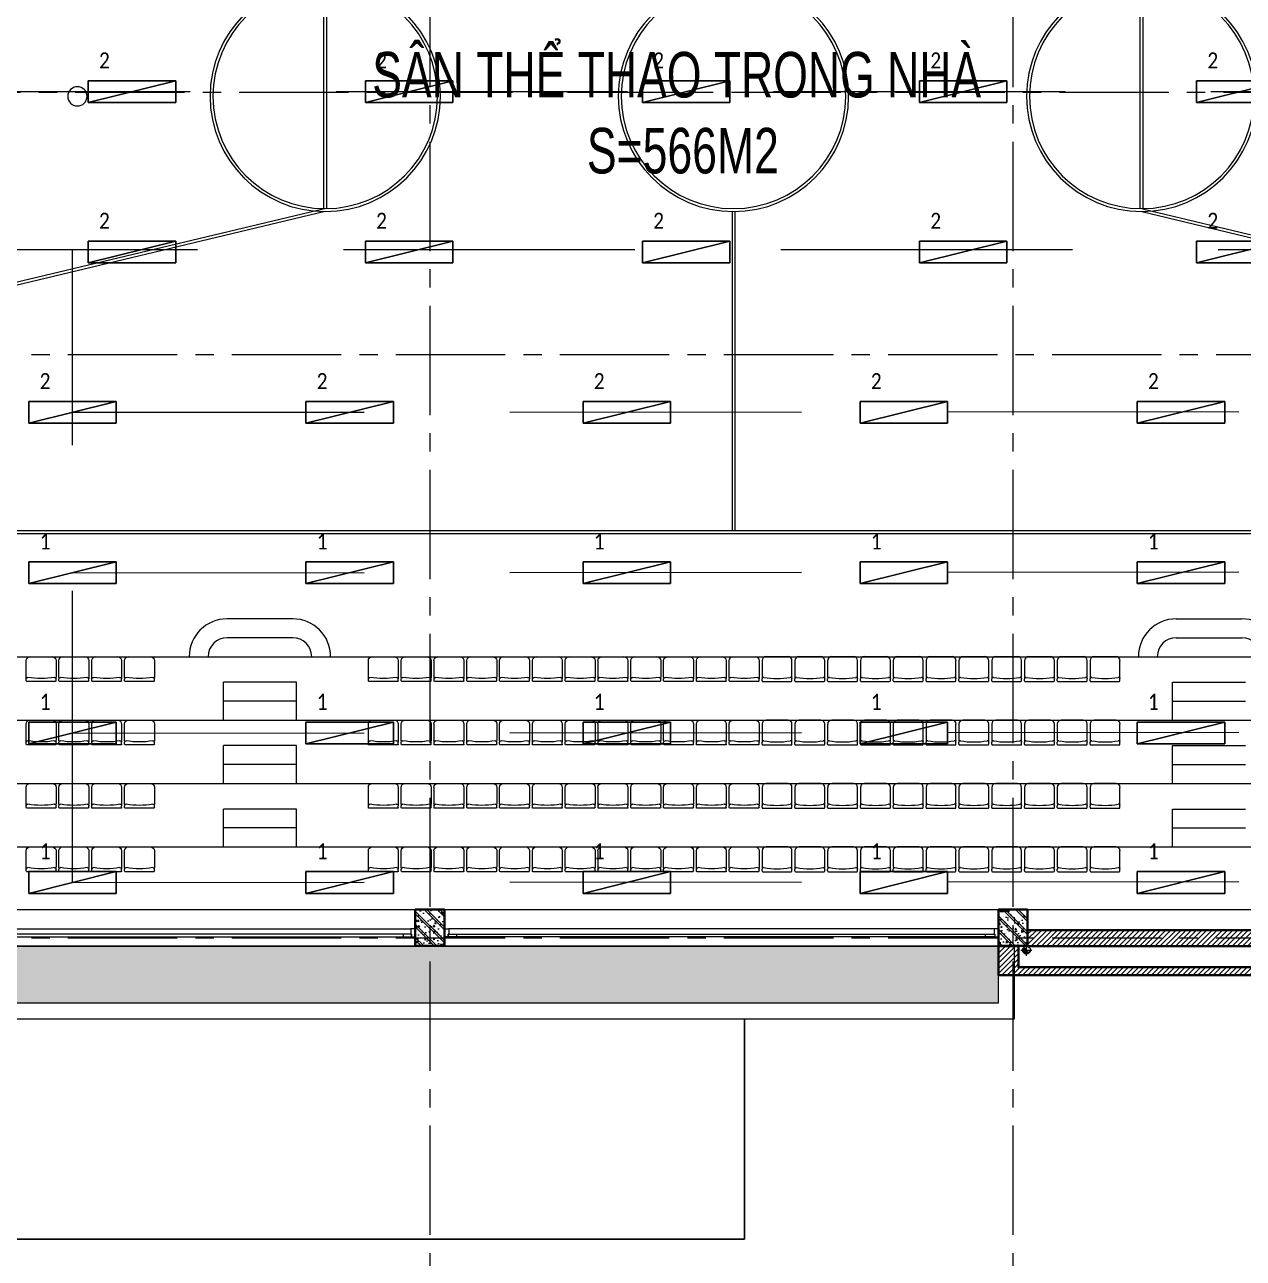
# Model space of a CAD drawing. Header units: millimetres. Extents: x 18326 to 214271, y -298828 to -198730.
# Drawn here: x 50740 to 67457, y -286574 to -269648 of the extents above; entities that cross this region are included whole.
import ezdxf
from ezdxf.enums import TextEntityAlignment as Align

# ---------------------------------------------------------------- set-up
doc = ezdxf.new("R2010")
doc.units = ezdxf.units.MM
doc.header["$LTSCALE"] = 20
doc.header["$MEASUREMENT"] = 0
for name, pattern in [('DASHED2', [0.375, 0.25, -0.125]), ('HIDDEN', [0.375, 0.25, -0.125]), ('xref LC GK$0$CENTER2', [1.125, 0.75, -0.125, 0.125, -0.125])]:
    doc.linetypes.add(name, pattern=pattern)
doc.layers.get('0').update_dxf_attribs({"lineweight": 0})
for name, color, linetype in [('!Cetech-TBD', 2, 'Continuous'), ('CDC-E-Note', 3, 'Continuous'), ('xref_mb.A6$0$KV-Net thay 3', 251, 'Continuous')]:
    doc.layers.add(name, color=color, linetype=linetype)
for name, color, linetype, lineweight in [('0.MAU XANH- DAY DIEN', 3, 'HIDDEN', 20), ('KV-Cay xanh', 78, 'Continuous', 5), ('KV-Text', 7, 'Continuous', 25), ('xref LC GK$0$KV-Net truc', 251, 'xref LC GK$0$CENTER2', 9), ('xref_mb.A6$0$KV-Cat be tong', 6, 'Continuous', 35), ('xref_mb.A6$0$KV-Cat tuong', 4, 'Continuous', 35), ('xref_mb.A6$0$KV-Cay xanh', 78, 'Continuous', 5), ('xref_mb.A6$0$KV-Cua', 34, 'Continuous', 13), ('xref_mb.A6$0$KV-Dim', 14, 'Continuous', 9), ('xref_mb.A6$0$KV-Hatch', 179, 'Continuous', 5), ('xref_mb.A6$0$KV-Net thay 1', 9, 'Continuous', 20), ('xref_mb.A6$0$KV-Noi that', 35, 'Continuous', 9)]:
    doc.layers.add(name, color=color, linetype=linetype, lineweight=lineweight)
doc.styles.add('uv-abc', font='calibril.ttf', dxfattribs={"width": 0.85})
doc.styles.add('VN', font='arial.ttf', dxfattribs={"width": 0.7})

# ---------------------------------------------------------------- blocks, each defined once
blk = doc.blocks.new('T3RQƯ')
at = {"layer": 'KV-Text', "color": 8, "insert": (10375, -45927), "char_height": 625, "width": 9348.88, "attachment_point": 1, "style": 'VN'}
blk.add_mtext('\\A1;\\pxqc;SÂN THỂ THAO TRONG NHÀ\\P S=566M2', dxfattribs=at)
blk = doc.blocks.new('t3')
at = {"layer": 'KV-Text', "color": 8, "xscale": 0.003999999956183369, "yscale": 0.003999999956183369, "zscale": 0.003999999956183369}
blk.add_blockref('T3RQƯ', (7.351, 232.338), dxfattribs=at)
blk = doc.blocks.new('l57')
at = {"layer": '!Cetech-TBD'}
for p, q in [((-600, 150), (600, 150)), ((600, 150), (-600, -150)), ((-600, -150), (-600, 150)), ((600, 150), (600, -150)), ((600, -150), (-600, -150))]:
    blk.add_line(p, q, dxfattribs=at)
blk = doc.blocks.new('xref LC GK$0$LC')
at = {"layer": 'xref LC GK$0$KV-Net truc', "color": 8, "ltscale": 100}
for points in [[(25950, -48924), (25950, -85479)], [(33950, -48924), (33950, -85479)], [(175587, -61750), (-10253, -61750)], [(49486, -65350), (-10253, -65350)], [(49486, -73350), (-10253, -73350)]]:
    blk.add_lwpolyline(points, dxfattribs=at)
blk = doc.blocks.new('*U489')
at = {"color": 8}
for p, q in [((-110, 6340), (-110, -1140)), ((-220, 6225), (-220, -1035)), ((-180, -1035), (-180, 6225)), ((-220, -1200), (-110, -1200))]:
    blk.add_line(p, q, dxfattribs=at)
for points in [[(-220, 6400), (-110, 6400), (-110, 6340), (-110, 6340), (-110, 6340), (-180, 6340), (-180, 6350), (-220, 6350)], [(-180, 6350), (-220, 6350), (-220, 6225), (-180, 6225)], [(-180, -1035), (-220, -1035), (-220, -1150), (-180, -1150)], [(-220, -1200), (-110, -1200), (-110, -1140), (-110, -1140), (-110, -1140), (-180, -1140), (-180, -1150), (-220, -1150)]]:
    blk.add_lwpolyline(points, close=True, dxfattribs=at)
blk = doc.blocks.new('*U495')
at = {"color": 8}
for p, q in [((-110, 6120), (-110, -1140)), ((-220, 6005), (-220, -1035)), ((-180, -1035), (-180, 6005)), ((-220, -1200), (-110, -1200))]:
    blk.add_line(p, q, dxfattribs=at)
for points in [[(-220, 6180), (-110, 6180), (-110, 6120), (-110, 6120), (-110, 6120), (-180, 6120), (-180, 6130), (-220, 6130)], [(-180, 6130), (-220, 6130), (-220, 6005), (-180, 6005)], [(-180, -1035), (-220, -1035), (-220, -1150), (-180, -1150)], [(-220, -1200), (-110, -1200), (-110, -1140), (-110, -1140), (-110, -1140), (-180, -1140), (-180, -1150), (-220, -1150)]]:
    blk.add_lwpolyline(points, close=True, dxfattribs=at)
blk = doc.blocks.new('xref_mb.A6$0$XREF MB NHA D$0$san da nawng')
at = {"layer": 'xref_mb.A6$0$KV-Net thay 1', "color": 8, "ltscale": 100}
for p, q in [((179, 560), (-864, 4920)), ((218, 570), (-823, 4920)), ((3300, 570), (4341, 4920)), ((3339, 560), (4383, 4920)), ((3299, 580), (219, 580)), ((3299, 540), (219, 540)), ((-4201, -5020), (180, -5020)), ((-4201, -5060), (180, -5060)), ((3339, -5020), (7719, -5020)), ((3339, -5060), (7719, -5060)), ((179, -10640), (-864, -15000)), ((218, -10649), (-823, -15000)), ((3299, -10620), (219, -10620)), ((3299, -10660), (219, -10660)), ((3300, -10649), (4341, -15000)), ((3339, -10640), (4383, -15000))]:
    blk.add_line(p, q, dxfattribs=at)
for points in [[(7759, -15040), (7759, 4960), (-4241, 4960), (-4241, -15040)], [(7719, -15000), (7719, 4920), (-4201, 4920), (-4201, -15000)]]:
    blk.add_lwpolyline(points, close=True, dxfattribs=at)
for centre, radius in [((1759, 3960), 132), ((1759, 560), 1580), ((1759, 560), 1540), ((1759, -5040), 1580), ((1759, -5040), 1540), ((1759, -10640), 1580), ((1759, -10640), 1540), ((1759, -14040), 132)]:
    blk.add_circle(centre, radius, dxfattribs=at)
blk = doc.blocks.new('xref_mb.A6$0$vsasd')
at = {"color": 8}
for p, q in [((-205, 276), (-205, 55)), ((151, 330), (-150, 330)), ((205, 55), (205, 276)), ((-195, -10), (195, -10))]:
    blk.add_line(p, q, dxfattribs=at)
at = {"color": 8, "ltscale": 100}
for p, q in [((-205, 0), (-205, 26)), ((205, 30), (205, 26)), ((205, 0), (205, 26))]:
    blk.add_line(p, q, dxfattribs=at)
for centre, radius, start, end in [((-185, 26), 20, 80.6709, 180), ((-195, 0), 10, 180, 270), ((0, 1074), 1044, 259.9711, 280.0289), ((185, 26), 20, 0, 99.3291), ((195, 0), 10, 270, 0)]:
    blk.add_arc(centre, radius, start, end, dxfattribs=at)
at = {"color": 8}
for centre, major_axis, start_param, end_param in [((-150, 276), (-38.7, 38.7), -0.785398, 0.785398), ((151, 276), (38.7, 38.7), 5.497787, 7.068583), ((-150, 55), (-38.7, 38.7), 0.785398, 1.119008), ((151, 55), (-38.7, 38.7), 3.593381, 3.926991)]:
    blk.add_ellipse(centre, major_axis=major_axis, ratio=1, start_param=start_param, end_param=end_param, dxfattribs=at)
blk = doc.blocks.new('*U451')
at = {"layer": 'xref_mb.A6$0$KV-Noi that', "color": 8, "rotation": 179.9999999999999}
blk.add_blockref('xref_mb.A6$0$vsasd', (0, 160), dxfattribs=at)
blk = doc.blocks.new('*U452')
at = {"layer": 'xref_mb.A6$0$KV-Net thay 1', "color": 8, "lineweight": -2}
blk.add_blockref('*U451', (0, 0), dxfattribs=at)
blk = doc.blocks.new('*U453')
at = {"layer": 'xref_mb.A6$0$KV-Net thay 1', "color": 8, "lineweight": -2}
blk.add_blockref('*U451', (0, 0), dxfattribs=at)
blk = doc.blocks.new('xref_mb.A6$0$A$C59ba119c')
at = {"layer": 'xref_mb.A6$0$KV-Net thay 1', "color": 8}
for p, q in [((-18555, 35), (-18555, -23355)), ((-17695, 35), (-17695, -23435)), ((-16825, 35), (-16825, -23435)), ((-15955, 35), (-15955, -23435)), ((-15085, 35), (-15085, -23435)), ((-17695, -4715), (-17175, -4715)), ((-17435, -5715), (-17435, -4715)), ((-17175, -5715), (-17175, -4715)), ((-16825, -4715), (-16305, -4715)), ((-16565, -5715), (-16565, -4715)), ((-16305, -5715), (-16305, -4715)), ((-15955, -4715), (-15435, -4715)), ((-15695, -5715), (-15695, -4715)), ((-15435, -5715), (-15435, -4715)), ((-14825, -5665), (-14825, -4765)), ((-14565, -5665), (-14565, -4765)), ((-17695, -5715), (-17175, -5715)), ((-16825, -5715), (-16305, -5715)), ((-15955, -5715), (-15435, -5715)), ((-17695, -17735), (-17175, -17735)), ((-17435, -17735), (-17435, -18735)), ((-17175, -17735), (-17175, -18735)), ((-16825, -17735), (-16305, -17735)), ((-16565, -17735), (-16565, -18735)), ((-16305, -17735), (-16305, -18735)), ((-15955, -17735), (-15435, -17735)), ((-15695, -17735), (-15695, -18735)), ((-15435, -17735), (-15435, -18735)), ((-14825, -17785), (-14825, -18685)), ((-14565, -17785), (-14565, -18685))]:
    blk.add_line(p, q, dxfattribs=at)
for centre, radius, start, end in [((-15085, -4765), 520, 0, 90), ((-15085, -4765), 260, 0, 90), ((-15085, -5665), 260, 270, 0), ((-15085, -5665), 520, 270, 0), ((-15085, -17785), 520, 0, 90), ((-15085, -17785), 260, 0, 90), ((-15085, -18685), 520, 270, 0), ((-15085, -18685), 260, 270, 0)]:
    blk.add_arc(centre, radius, start, end, dxfattribs=at)
at = {"layer": 'xref_mb.A6$0$KV-Dim', "color": 8, "xscale": -1.000000000000002}
blk.add_blockref('xref_mb.A6$0$XREF MB NHA D$0$san da nawng', (-5638, -6671), dxfattribs=at)
at = {"layer": 'xref_mb.A6$0$KV-Noi that', "color": 8, "xscale": -0.9999999999999998, "rotation": 90}
for name, p in [('*U452', (-17865, -2213)), ('*U452', (-16995, -2213)), ('*U452', (-16125, -2213)), ('*U452', (-15255, -2213)), ('*U452', (-17865, -2663)), ('*U452', (-16995, -2663)), ('*U452', (-16125, -2663)), ('*U452', (-15255, -2663)), ('*U452', (-17865, -3113)), ('*U452', (-16995, -3113)), ('*U452', (-16125, -3113)), ('*U452', (-15255, -3113)), ('*U452', (-17865, -3563)), ('*U452', (-16995, -3563)), ('*U452', (-16125, -3563)), ('*U452', (-15255, -3563)), ('*U453', (-17865, -6908)), ('*U453', (-16995, -6908)), ('*U453', (-16125, -6908)), ('*U453', (-15255, -6908)), ('*U453', (-17865, -7358)), ('*U453', (-16995, -7358)), ('*U453', (-16125, -7358)), ('*U453', (-15255, -7358)), ('*U453', (-17865, -7808)), ('*U453', (-16995, -7808)), ('*U453', (-16125, -7808)), ('*U453', (-15255, -7808)), ('*U453', (-17865, -8258)), ('*U453', (-16995, -8258)), ('*U453', (-16125, -8258)), ('*U453', (-15255, -8258)), ('*U453', (-17865, -8708)), ('*U453', (-16995, -8708)), ('*U453', (-16125, -8708)), ('*U453', (-15255, -8708)), ('*U453', (-17865, -9158)), ('*U453', (-16995, -9158)), ('*U453', (-16125, -9158)), ('*U453', (-15255, -9158)), ('*U453', (-17865, -9608)), ('*U453', (-16995, -9608)), ('*U453', (-16125, -9608)), ('*U453', (-15255, -9608)), ('*U453', (-17865, -10058)), ('*U453', (-16995, -10058)), ('*U453', (-16125, -10058)), ('*U453', (-15255, -10058)), ('*U453', (-17865, -10508)), ('*U453', (-16995, -10508)), ('*U453', (-16125, -10508)), ('*U453', (-15255, -10508)), ('*U453', (-17865, -10958)), ('*U453', (-16995, -10958)), ('*U453', (-16125, -10958)), ('*U453', (-15255, -10958)), ('*U453', (-17865, -11408)), ('*U453', (-16995, -11408)), ('*U453', (-16125, -11408)), ('*U453', (-15255, -11408)), ('*U453', (-17865, -11858)), ('*U453', (-16995, -11858)), ('*U453', (-16125, -11858)), ('*U453', (-15255, -11858))]:
    blk.add_blockref(name, p, dxfattribs=at)
at = {"layer": 'xref_mb.A6$0$KV-Noi that', "color": 8, "rotation": 90}
for p in [(-17865, -12308), (-16995, -12308), (-16125, -12308), (-15255, -12308), (-17865, -12758), (-16995, -12758), (-16125, -12758), (-15255, -12758), (-17865, -13208), (-16995, -13208), (-16125, -13208), (-15255, -13208), (-17865, -13658), (-16995, -13658), (-16125, -13658), (-15255, -13658), (-17865, -14108), (-16995, -14108), (-16125, -14108), (-15255, -14108), (-17865, -14558), (-16995, -14558), (-16125, -14558), (-15255, -14558), (-17865, -15008), (-16995, -15008), (-16125, -15008), (-15255, -15008), (-17865, -15458), (-16995, -15458), (-16125, -15458), (-15255, -15458), (-17865, -15908), (-16995, -15908), (-16125, -15908), (-15255, -15908), (-17865, -16358), (-16995, -16358), (-16125, -16358), (-15255, -16358), (-17865, -16808), (-16995, -16808), (-16125, -16808), (-15255, -16808)]:
    blk.add_blockref('*U453', p, dxfattribs=at)
blk = doc.blocks.new('xref_mb.A6$0$od')
at = {"ltscale": 10}
h = blk.add_hatch(dxfattribs=at)
h.set_pattern_fill('ANSI31', color=8, scale=0.5, style=0)
h.set_pattern_definition([(45, (-2211.68692, 549.289586), (-0.0441941738, 0.0441941738), [])])
h.paths.add_polyline_path([(-0.62, 0, -0.414214), (0, 0.62), (0, 0)])
h.paths.add_polyline_path([(0, -0.62, -0.414214), (-0.62, 0), (0, 0, 1)])
h.paths.add_polyline_path([(0, 0), (0, 0.62, -1)])
at = {"color": 8, "ltscale": 0.02}
for p, q in [((-0.88, 0), (0.88, 0)), ((0, 0.88), (0, -0.88))]:
    blk.add_line(p, q, dxfattribs=at)
at = {"color": 8, "ltscale": 10}
blk.add_circle((0, 0), 0.625, dxfattribs=at)
for centre, start, end in [((0, -0.31), 90, 270), ((0, 0.31), 270, 90)]:
    blk.add_arc(centre, 0.312, start, end, dxfattribs=at)
blk = doc.blocks.new('xref_mb.A6$0$TNM')
at = {"layer": 'xref_mb.A6$0$KV-Noi that', "color": 8, "lineweight": 40, "ltscale": 0.25, "xscale": 86.40000000209601, "yscale": 86.40000000209601, "zscale": 86.40000000209601, "rotation": 90}
blk.add_blockref('xref_mb.A6$0$od', (21685, -166), dxfattribs=at)
blk = doc.blocks.new('xref_mb.A6$0$cot 400x500')
at = {"layer": 'xref_mb.A6$0$KV-Hatch'}
h = blk.add_hatch(dxfattribs=at)
h.set_pattern_fill('CHAU-01', color=8, scale=30, pattern_type=2)
h.set_pattern_definition([(50, (0, 0), (215.17805, -18.82564), [22.5, -247.5]), (355, (0, 0), (-41.6254, 225.65764), [18, -198]), (100.4514, (17.93, -1.57), (173.5528, 206.83186), [19.12206, -210.34263]), (46.1842, (0, 60), (320.1723, -49.6557), [33.75, -371.25]), (96.6356, (26.68, 55.86), (280.3988, 292.23536), [28.6831, -315.5139]), (351.1842, (0, 60), (280.3986, 292.2356), [27, -297]), (21, (30, 45), (179.07212, -120.78567), [22.5, -247.5]), (326, (30, 45), (72.9946, 217.545), [18, -198]), (71.4514, (44.92, 34.93), (252.0668, 96.75915), [19.12206, -210.34263]), (37.5, (0, 0), (3.647957, 99.868156), [0, -195.6, 0, -201, 0, -198.75]), (7.5, (0, 0), (78.92086, 118.32351), [0, -114.6, 0, -191.1, 0, -75.75]), (327.5, (-66.9, 0), (160.14673, -6.76646), [0, -75, 0, -234, 0, -310.5]), (317.5, (-96.9, 0), (174.95585, 30.0315), [0, -97.5, 0, -155.4, 0, -220.5]), (45, (0, 0), (-90.15611, 90.15611), []), (45, (0, 36.75), (-90.15611, 90.15611), [])])
h.paths.add_polyline_path([(88041, 92308), (88041, 91908), (88541, 91908), (88541, 92308)])
at = {"layer": 'xref_mb.A6$0$KV-Cat be tong', "color": 8}
blk.add_lwpolyline([(88041, 92308), (88041, 91908), (88541, 91908), (88541, 92308)], close=True, dxfattribs=at)
blk = doc.blocks.new('xref_mb.A6$0$DVCT3')
at = {"layer": 'xref_mb.A6$0$KV-Cat be tong', "color": 8, "rotation": 270}
for p in [(439748, 25903), (447748, 25903)]:
    blk.add_blockref('xref_mb.A6$0$cot 400x500', p, dxfattribs=at)

msp = doc.modelspace()

# ---------------------------------------------------------------- hatches: boundary and pattern name
at = {"layer": 'xref_mb.A6$0$KV-Cay xanh'}
h = msp.add_hatch(dxfattribs=at)
h.set_pattern_fill('CROSS', color=8, scale=500)
h.set_pattern_definition([(0, (52951.32, -282939.98), (125, 125), [62.5, -187.5]), (90, (52982.57, -282971.23), (-125, 125), [62.5, -187.5])])
h.paths.add_polyline_path([(47451, -283070), (64082, -283070), (64082, -282290), (47452, -282290)])
at = {"layer": 'xref_mb.A6$0$KV-Hatch'}
h = msp.add_hatch(dxfattribs=at)
h.set_pattern_fill('ANSI31', color=8, scale=400)
h.paths.add_polyline_path([(53577, -259580), (52217, -259580), (52217, -259180), (53577, -259180)], flags=16)
h.paths.add_polyline_path([(51997, -259690), (51997, -259070), (53797, -259070), (53797, -259690)])
h.paths.add_polyline_path([(47937, -259690), (50097, -259690), (50097, -259070), (47937, -259070)])
h.paths.add_polyline_path([(48157, -259580), (48157, -259180), (49877, -259180), (49877, -259580)], flags=16)
h.paths.add_polyline_path([(66797, -259690), (72187, -259690), (72187, -259580), (67017, -259580), (67017, -259180), (72187, -259180), (72187, -259470), (72407, -259470), (72407, -259070), (66797, -259070)])
h.paths.add_polyline_path([(72407, -259470), (72657, -259470), (72657, -259690), (72407, -259690)])
h.paths.add_polyline_path([(75237, -274290), (75237, -275470), (75607, -275470), (75607, -272840), (75237, -272840), (75237, -273790), (75537, -273790), (75537, -274290)])
h.paths.add_polyline_path([(72407, -274290), (72697, -274290), (72697, -282580), (64372, -282580), (64372, -282290), (64097, -282290), (64097, -282690), (72807, -282690), (72807, -274070), (72407, -274070)])
h.paths.add_polyline_path([(72187, -274290), (72407, -274290), (72407, -281790), (72187, -281790)], flags=17)
h.paths.add_polyline_path([(64497, -282070), (72007, -282070), (72007, -282290), (64497, -282290)], flags=17)
h.paths.add_polyline_path([(47217, -270190), (47437, -270190), (47437, -262970), (47217, -262970)])
h.paths.add_polyline_path([(45802, -270470), (47217, -270470), (47217, -270690), (45802, -270690)])
h.paths.add_polyline_path([(42987, -270470), (44402, -270470), (44402, -270690), (42987, -270690)])
h.paths.add_polyline_path([(42987, -262470), (47217, -262470), (47217, -262690), (42987, -262690)])
h.paths.add_polyline_path([(49297, -262470), (47617, -262470), (47617, -262580), (48417, -262580), (48417, -262970), (48637, -262970), (48637, -262690), (49297, -262690)])
h.paths.add_polyline_path([(71767, -262690), (71297, -262690), (71297, -262470), (72007, -262470), (72007, -262690), (71877, -262690), (71877, -263770), (72407, -263770), (72407, -270190), (72187, -270190), (72187, -263880), (71767, -263880)])
h.paths.add_polyline_path([(42907, -264670), (42287, -264670), (42287, -262720), (42687, -262720), (42687, -262940), (42397, -262940), (42397, -264450), (42687, -264450), (42687, -262970), (42907, -262970)])
h.paths.add_polyline_path([(42687, -265870), (42907, -265870), (42907, -270190), (42687, -270190), (42687, -267890), (42397, -267890), (42397, -270470), (42687, -270470), (42687, -270690), (42287, -270690), (42287, -267670), (42687, -267670)])

# ---------------------------------------------------------------- linework, layer by layer
at = {"layer": '0.MAU XANH- DAY DIEN', "linetype": 'DASHED2', "ltscale": 800}
for points in [[(49011, -270567), (71216, -270567)], [(49112, -272731), (71317, -272731)], [(51397, -281417), (51397, -272731)], [(51397, -274967), (71010, -274954)], [(51397, -277167), (71010, -277154)], [(51397, -279367), (71010, -279354)], [(51397, -281417), (71010, -281404)]]:
    msp.add_lwpolyline(points, dxfattribs=at)
at = {"layer": 'xref_mb.A6$0$KV-Cat tuong', "color": 8}
for points in [[(72407, -274290), (72697, -274290), (72697, -282580), (64372, -282580), (64372, -282290), (64097, -282290), (64097, -282690), (72807, -282690), (72807, -274070), (72407, -274070)], [(64497, -282070), (72007, -282070), (72007, -282290), (64497, -282290)]]:
    msp.add_lwpolyline(points, close=True, dxfattribs=at)
at = {"layer": 'xref_mb.A6$0$KV-Net thay 1', "color": 8}
for p, q in [((48717, -282290), (56097, -282290)), ((56497, -282290), (64097, -282290))]:
    msp.add_line(p, q, dxfattribs=at)
for points in [[(47217, -283290), (64317, -283290), (64317, -282290), (47217, -282290)], [(47437, -283070), (64097, -283070), (64097, -282290), (47437, -282290)]]:
    msp.add_lwpolyline(points, close=True, dxfattribs=at)
at = {"layer": 'xref_mb.A6$0$KV-Net thay 3', "color": 8}
msp.add_lwpolyline([(45962, -282690), (45962, -286310), (60612, -286310), (60612, -283290)], dxfattribs=at)

# ---------------------------------------------------------------- block references
at = {"color": 8}
for name, p in [('xref_mb.A6$0$DVCT3', (-475559, -219651)), ('xref_mb.A6$0$TNM', (42797, -282180))]:
    msp.add_blockref(name, p, dxfattribs=at)
at = {"xscale": 0.9999811998533592, "yscale": 0.9999811998533592, "zscale": 0.9999811998533592}
for p in [(52212, -270567), (56013, -270567), (59814, -270567), (63615, -270567), (67416, -270567), (52212, -272767), (56013, -272767), (59814, -272767), (63615, -272767), (67416, -272767), (51397, -274967), (55198, -274967), (58999, -274967), (62800, -274967), (66601, -274967), (51397, -277167), (55198, -277167), (58999, -277167), (62800, -277167), (66601, -277167), (51397, -279367), (55198, -279367), (58999, -279367), (62800, -279367), (66601, -279367), (51397, -281417), (55198, -281417), (58999, -281417), (62800, -281417), (66601, -281417)]:
    msp.add_blockref('l57', p, dxfattribs=at)
at = {"layer": 'KV-Cay xanh', "color": 8, "xscale": 250, "yscale": 250, "zscale": 250}
msp.add_blockref('t3', (42797, -282180), dxfattribs=at)
at = {"layer": 'xref LC GK$0$KV-Net truc', "color": 8}
msp.add_blockref('xref LC GK$0$LC', (30347, -208830), dxfattribs=at)
at = {"layer": 'xref_mb.A6$0$KV-Cua', "color": 8, "rotation": 90}
msp.add_blockref('*U495', (54897, -281945), dxfattribs=at)
at = {"layer": 'xref_mb.A6$0$KV-Cua', "color": 8, "xscale": -1, "rotation": 270}
msp.add_blockref('*U489', (57697, -281945), dxfattribs=at)
at = {"layer": 'xref_mb.A6$0$KV-Hatch', "color": 8, "rotation": 90}
msp.add_blockref('xref_mb.A6$0$A$C59ba119c', (48752, -263235), dxfattribs=at)

# ---------------------------------------------------------------- texts
at = {"layer": 'CDC-E-Note', "style": 'uv-abc', "width": 0.85}
for s, p in [('2', (51760, -270139)), ('2', (55561, -270139)), ('2', (59362, -270139)), ('2', (63163, -270139)), ('2', (66964, -270139)), ('2', (51760, -272339)), ('2', (55561, -272339)), ('2', (59362, -272339)), ('2', (63163, -272339)), ('2', (66964, -272339)), ('2', (50946, -274539)), ('2', (54746, -274539)), ('2', (58547, -274539)), ('2', (62348, -274539)), ('2', (66149, -274539)), ('1', (50946, -276739)), ('1', (54746, -276739)), ('1', (58547, -276739)), ('1', (62348, -276739)), ('1', (66149, -276739)), ('1', (50946, -278939)), ('1', (54746, -278939)), ('1', (58547, -278939)), ('1', (62348, -278939)), ('1', (66149, -278939)), ('1', (50946, -280989)), ('1', (54746, -280989)), ('1', (58547, -280989)), ('1', (62348, -280989)), ('1', (66149, -280989))]:
    msp.add_text(s, height=220, dxfattribs=at).set_placement(p, align=Align.MIDDLE_LEFT)

doc.saveas('drawing.dxf')
